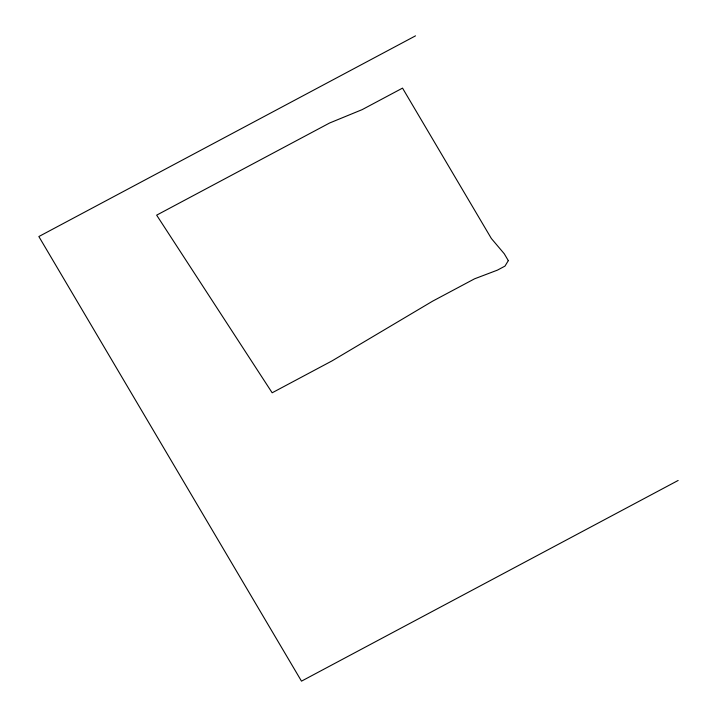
<?xml version="1.0" encoding="UTF-8"?>
<svg xmlns="http://www.w3.org/2000/svg" width="717" height="717" viewBox="0 0 717 717"><rect width="100%" height="100%" fill="white"/><g stroke="black" fill="none" stroke-linecap="round" stroke-linejoin="round"><path stroke-width="1.08" d="M415.51 35.85L38.852 236.538L301.49 681.15L678.148 480.462M508.317 260.63L504.974 266.115L497.437 270.13L474.582 278.805L432.62 301.167L332.043 360.884L272.164 392.791L156.647 215.154L329.569 123.019L362.184 109.62L402.533 88.119L491.351 238.492L504.257 253.764L508.317 260.63"/></g></svg>
